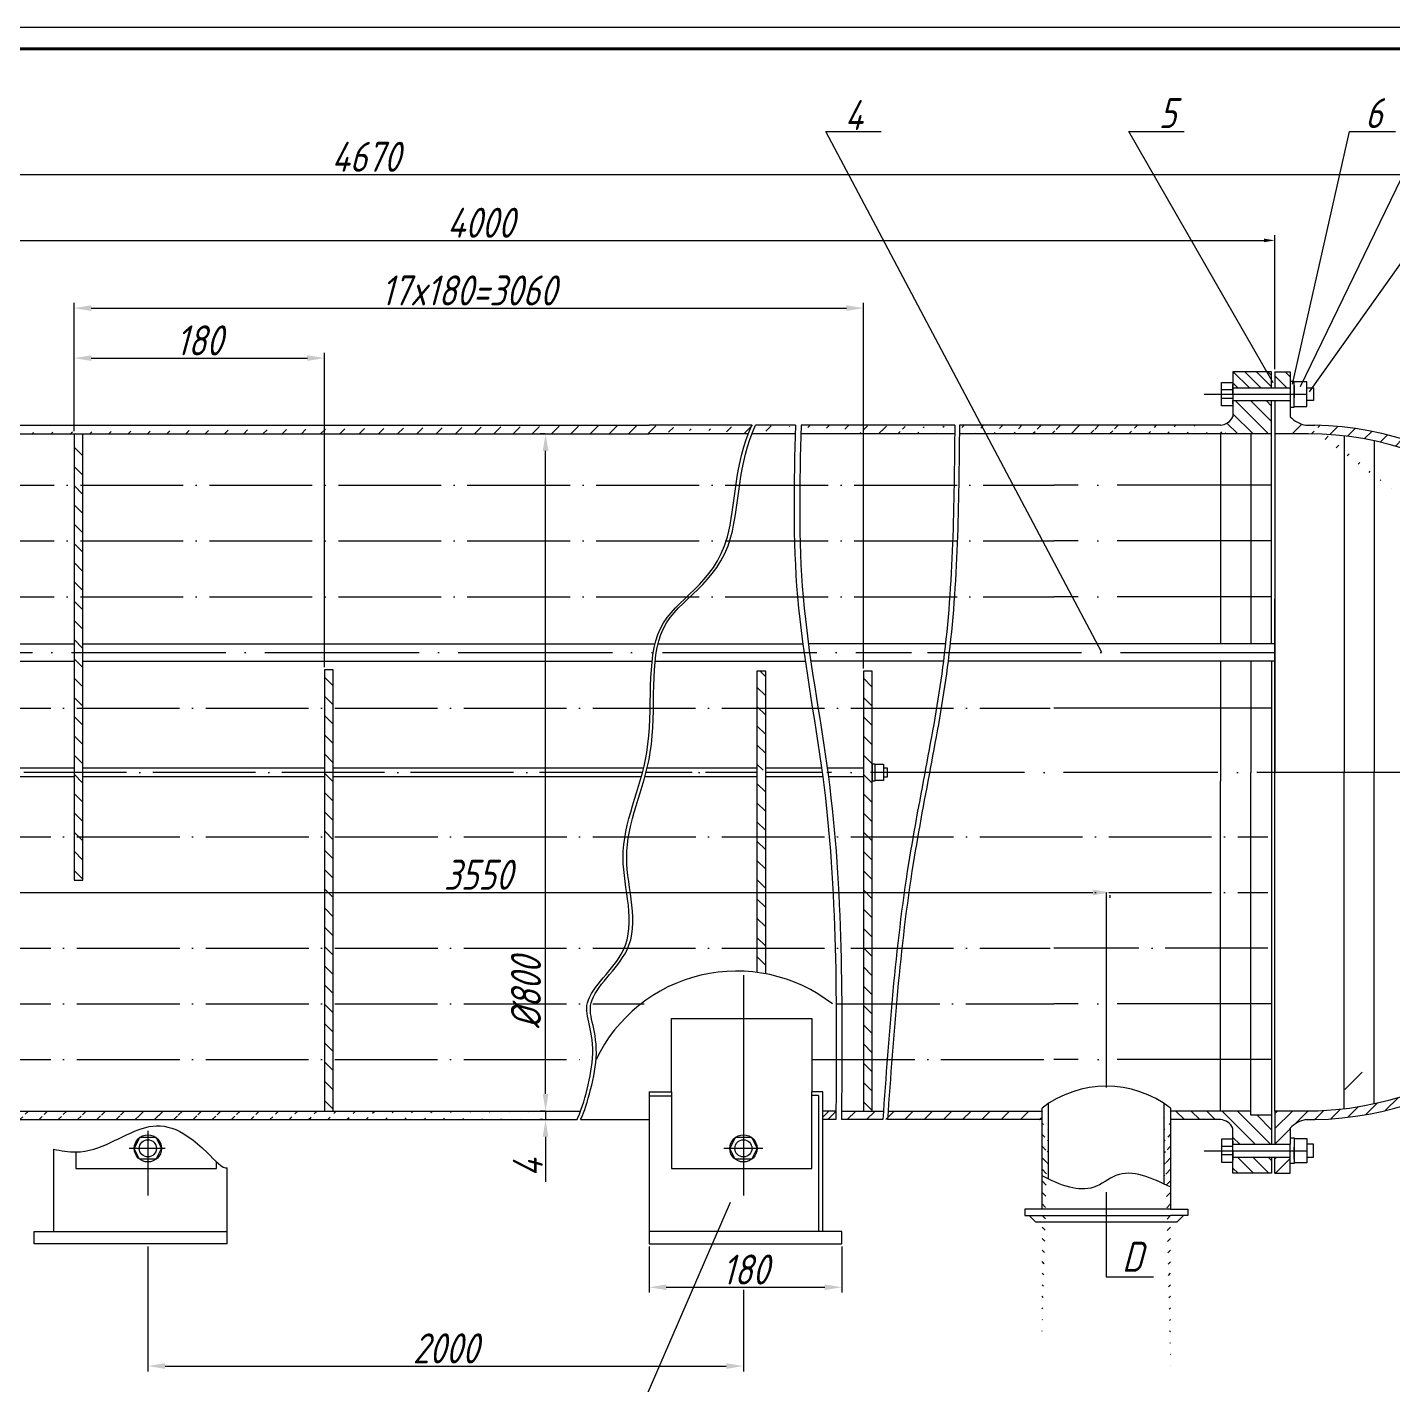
# Model space of a CAD drawing. Header units: millimetres. Extents: x 1266 to 2107, y 172 to 766.
# Drawn here: x 1507.1 to 1825.8, y 449 to 765.7 of the extents above; entities that cross this region are included whole.
import ezdxf

# ---------------------------------------------------------------- set-up
doc = ezdxf.new("R2010")
doc.units = ezdxf.units.MM
doc.linetypes.add('ACAD_ISO04W100', pattern=[30, 24, -3, 0, -3])
doc.styles.get("Standard").update_dxf_attribs({"font": 'isocpeur.ttf', "width": 0.8, "oblique": 15, "height": 7})
doc.dimstyles.new('ISO-25', dxfattribs={"dimtxt": 2.5, "dimasz": 2.5, "dimexe": 1.25, "dimexo": 0.625, "dimtad": 1, "dimtxsty": 'Standard', "dimcen": 2.5, "dimadec": 0, "dimazin": 0, "dimtfac": 1, "dimtmove": 0, "dimatfit": 3, "dimfxl": 0, "dimarcsym": 0})
pattern_1 = [(135, (14.17387170125266, -28.50808650745921), (-2.245064030267288, -2.245064030267288), [])]
pattern_2 = [(45, (14.17387170125266, -28.50808650745921), (-2.245064030267288, 2.245064030267288), [])]
pattern_3 = [(135, (14.17387170125266, 0), (-1.796051224213831, -1.796051224213831), [])]
pattern_4 = [(45, (0, 0), (-1.796051224213831, 1.796051224213831), [])]

# ---------------------------------------------------------------- blocks, each defined once
blk = doc.blocks.new('*D21')
at = {"color": 0, "lineweight": -2}
for p, q in [((1311.478465016504, 616.4201151256675), (1311.478465016504, 732.5728320548174)), ((1315.478465016504, 731.3228320548174), (1910.41331793027, 731.3228320548174)), ((1914.41331793027, 616.4201151256669), (1914.41331793027, 732.5728320548174))]:
    blk.add_line(p, q, dxfattribs=at)
at = {"color": 0}
for points in [[(1315.478465016504, 731.989498721484), (1315.478465016504, 730.6561653881507), (1311.478465016504, 731.3228320548174)], [(1910.41331793027, 731.989498721484), (1910.41331793027, 730.6561653881507), (1914.41331793027, 731.3228320548174)]]:
    blk.add_solid(points, dxfattribs=at)
at = {"layer": 'Defpoints', "color": 0}
for p in [(1914.41331793027, 731.3228320548174), (1311.478465016504, 615.7951151256675), (1914.41331793027, 615.7951151256669)]:
    blk.add_point(p, dxfattribs=at)
at = {"color": 0, "insert": (1586.146747856052, 735.4478320548174), "char_height": 7, "attachment_point": 5}
blk.add_mtext('4670', dxfattribs=at)
blk = doc.blocks.new('*D23')
at = {"color": 0, "lineweight": -2}
for p, q in [((1464.880792811917, 564.4333874003647), (1464.880792811917, 565.0583874003647)), ((1468.880792811917, 563.8083874003647), (1755.769271329338, 563.8083874003647)), ((1759.769271329338, 563.1833874003648), (1759.769271329338, 562.5583874003647))]:
    blk.add_line(p, q, dxfattribs=at)
at = {"color": 0}
for points in [[(1468.880792811917, 564.4750540670314), (1468.880792811917, 563.1417207336981), (1464.880792811917, 563.8083874003647)], [(1755.769271329338, 564.4750540670314), (1755.769271329338, 563.1417207336981), (1759.769271329338, 563.8083874003647)]]:
    blk.add_solid(points, dxfattribs=at)
at = {"layer": 'Defpoints', "color": 0}
for p in [(1464.880792811917, 563.8083874003647), (1759.769271329338, 563.8083874003648), (1759.769271329338, 563.8083874003647)]:
    blk.add_point(p, dxfattribs=at)
at = {"color": 0, "insert": (1612.325032070628, 567.9333874003647), "char_height": 7, "attachment_point": 5}
blk.add_mtext('3550', dxfattribs=at)
blk = doc.blocks.new('*D24')
at = {"color": 0, "lineweight": -2}
for p, q in [((1628.005952076841, 670.808387400366), (1626.833616827992, 670.808387400366)), ((1628.083616827992, 516.8083874003647), (1628.083616827992, 666.808387400366)), ((1628.00595207684, 512.8083874003647), (1626.833616827992, 512.8083874003647))]:
    blk.add_line(p, q, dxfattribs=at)
at = {"color": 0}
for points in [[(1627.416950161325, 666.808387400366), (1628.750283494659, 666.808387400366), (1628.083616827992, 670.808387400366)], [(1627.416950161325, 516.8083874003647), (1628.750283494659, 516.8083874003647), (1628.083616827992, 512.8083874003647)]]:
    blk.add_solid(points, dxfattribs=at)
at = {"layer": 'Defpoints', "color": 0}
for p in [(1628.083616827992, 670.808387400366), (1628.630952076841, 670.808387400366), (1628.63095207684, 512.8083874003647)]:
    blk.add_point(p, dxfattribs=at)
at = {"color": 0, "insert": (1623.505301450869, 540.387767648861), "char_height": 7, "attachment_point": 5, "rotation": 90}
blk.add_mtext('%%c800', dxfattribs=at)
blk = doc.blocks.new('*D25')
at = {"color": 0, "lineweight": -2}
for p, q in [((1628.080397476118, 516.8083874003647), (1628.080397476118, 520.8083874003647)), ((1627.458616827992, 512.8083874003647), (1626.830397476118, 512.8083874003647)), ((1627.45861682799, 510.8078051795669), (1626.830397476117, 510.8078051795669)), ((1628.080397476118, 512.8083874003647), (1628.080397476117, 510.8078051795669)), ((1628.080397476117, 506.8078051795669), (1628.080397476117, 496.3221608325491))]:
    blk.add_line(p, q, dxfattribs=at)
at = {"color": 0}
for points in [[(1627.413730809451, 516.8083874003647), (1628.747064142784, 516.8083874003647), (1628.080397476118, 512.8083874003647)], [(1627.413730809451, 506.8078051795669), (1628.747064142784, 506.8078051795669), (1628.080397476117, 510.8078051795669)]]:
    blk.add_solid(points, dxfattribs=at)
at = {"layer": 'Defpoints', "color": 0}
for p in [(1628.080397476117, 510.8078051795669), (1628.083616827992, 512.8083874003647), (1628.08361682799, 510.8078051795669)]:
    blk.add_point(p, dxfattribs=at)
at = {"color": 0, "insert": (1623.955397476117, 499.5649830060582), "char_height": 7, "attachment_point": 5, "rotation": 90}
blk.add_mtext('4', dxfattribs=at)
blk = doc.blocks.new('*D26')
at = {"color": 0, "lineweight": -2}
for p, q in [((1518.059480388767, 671.4333874003661), (1518.059480388767, 689.7311996993303)), ((1522.059480388767, 688.4811996993303), (1572.503928231568, 688.4811996993303)), ((1576.503928231568, 616.3942343327267), (1576.503928231568, 689.7311996993303))]:
    blk.add_line(p, q, dxfattribs=at)
at = {"color": 0}
for points in [[(1522.059480388767, 689.147866365997), (1522.059480388767, 687.8145330326637), (1518.059480388767, 688.4811996993303)], [(1572.503928231568, 689.147866365997), (1572.503928231568, 687.8145330326637), (1576.503928231568, 688.4811996993303)]]:
    blk.add_solid(points, dxfattribs=at)
at = {"layer": 'Defpoints', "color": 0}
for p in [(1576.503928231568, 688.4811996993303), (1518.059480388767, 670.8083874003661), (1576.503928231568, 615.7692343327267)]:
    blk.add_point(p, dxfattribs=at)
at = {"color": 0, "insert": (1547.281704310168, 692.6061996993303), "char_height": 7, "attachment_point": 5}
blk.add_mtext('180', dxfattribs=at)
blk = doc.blocks.new('*D27')
at = {"color": 0, "lineweight": -2}
for p, q in [((1518.059480388767, 673.4333874003657), (1518.059480388767, 701.3905481477673)), ((1702.273020807348, 616.0952226993995), (1702.273020807348, 701.3905481477673)), ((1522.059480388767, 700.1405481477673), (1698.273020807348, 700.1405481477673))]:
    blk.add_line(p, q, dxfattribs=at)
at = {"color": 0}
for points in [[(1522.059480388767, 700.8072148144339), (1522.059480388767, 699.4738814811006), (1518.059480388767, 700.1405481477673)], [(1698.273020807348, 700.8072148144339), (1698.273020807348, 699.4738814811006), (1702.273020807348, 700.1405481477673)]]:
    blk.add_solid(points, dxfattribs=at)
at = {"layer": 'Defpoints', "color": 0}
for p in [(1702.273020807348, 700.1405481477673), (1518.059480388767, 672.8083874003657), (1702.273020807348, 615.4702226993995)]:
    blk.add_point(p, dxfattribs=at)
at = {"color": 0, "insert": (1610.166250598058, 704.2655481477673), "char_height": 7, "attachment_point": 5}
blk.add_mtext('17x180=3060', dxfattribs=at)
blk = doc.blocks.new('*D28')
at = {"color": 0, "lineweight": -2}
for p, q in [((1535.27894478932, 481.1833874003651), (1535.27894478932, 452.0601744042337)), ((1674.255067686819, 471.0721850102946), (1674.255067686819, 452.0601744042337)), ((1539.27894478932, 453.3101744042337), (1670.255067686819, 453.3101744042337))]:
    blk.add_line(p, q, dxfattribs=at)
at = {"color": 0}
for points in [[(1539.27894478932, 453.9768410709004), (1539.27894478932, 452.6435077375671), (1535.27894478932, 453.3101744042337)], [(1670.255067686819, 453.9768410709004), (1670.255067686819, 452.6435077375671), (1674.255067686819, 453.3101744042337)]]:
    blk.add_solid(points, dxfattribs=at)
at = {"layer": 'Defpoints', "color": 0}
for p in [(1535.27894478932, 481.8083874003651), (1674.255067686819, 471.6971850102946), (1674.255067686819, 453.3101744042337)]:
    blk.add_point(p, dxfattribs=at)
at = {"color": 0, "insert": (1604.767006238069, 457.4351744042337), "char_height": 7, "attachment_point": 5}
blk.add_mtext('2000', dxfattribs=at)
blk = doc.blocks.new('*D29')
at = {"color": 0, "lineweight": -2}
for p, q in [((1652.242795989908, 481.1833874003647), (1652.242795989908, 470.4471850102946)), ((1697.242795989908, 481.1833874003647), (1697.242795989908, 470.4471850102946)), ((1656.242795989908, 471.6971850102946), (1693.242795989908, 471.6971850102946))]:
    blk.add_line(p, q, dxfattribs=at)
at = {"color": 0}
for points in [[(1656.242795989908, 472.3638516769612), (1656.242795989908, 471.0305183436279), (1652.242795989908, 471.6971850102946)], [(1693.242795989908, 472.3638516769612), (1693.242795989908, 471.0305183436279), (1697.242795989908, 471.6971850102946)]]:
    blk.add_solid(points, dxfattribs=at)
at = {"layer": 'Defpoints', "color": 0}
for p in [(1652.242795989908, 481.8083874003647), (1697.242795989908, 481.8083874003647), (1697.242795989908, 471.6971850102946)]:
    blk.add_point(p, dxfattribs=at)
at = {"color": 0, "insert": (1674.742795989908, 475.8221850102946), "char_height": 7, "attachment_point": 5}
blk.add_mtext('180', dxfattribs=at)
blk = doc.blocks.new('*D32')
at = {"color": 0, "lineweight": -2}
for p, q in [((1427.625133960096, 685.9331117158056), (1427.625133960096, 717.1830705915627)), ((1798.266648986678, 685.933111715805), (1798.266648986678, 717.1830705915627)), ((1430.125133960096, 715.9330705915627), (1795.766648986678, 715.9330705915627))]:
    blk.add_line(p, q, dxfattribs=at)
at = {"color": 0}
for points in [[(1430.125133960096, 716.3497372582293), (1430.125133960096, 715.516403924896), (1427.625133960096, 715.9330705915627)], [(1795.766648986678, 716.3497372582293), (1795.766648986678, 715.516403924896), (1798.266648986678, 715.9330705915627)]]:
    blk.add_solid(points, dxfattribs=at)
at = {"layer": 'Defpoints', "color": 0}
for p in [(1798.266648986678, 715.9330705915627), (1427.625133960096, 685.3081117158056), (1798.266648986678, 685.308111715805)]:
    blk.add_point(p, dxfattribs=at)
at = {"color": 0, "insert": (1612.945891473387, 720.0580705915627), "char_height": 7, "attachment_point": 5}
blk.add_mtext('4000', dxfattribs=at)

msp = doc.modelspace()

# ---------------------------------------------------------------- hatches: boundary and pattern name
h = msp.add_hatch()
h.set_pattern_fill('LINE', color=256, scale=0.6, angle=135, style=0)
h.set_pattern_definition([(135, (14.17387170125266, 0), (-1.347038418160373, -1.347038418160373), [])])
h.paths.add_polyline_path([(1788.498451490506, 681.558111715805), (1788.498451490506, 682.308111715805), (1788.498451490506, 685.308111715805), (1797.498451490507, 685.308111715805), (1797.498451490506, 681.558111715805)])
h = msp.add_hatch()
h.set_pattern_fill('LINE', color=256, scale=0.75, angle=135, style=0)
h.set_pattern_definition([(135, (-876.2426862699556, -379.1663234613717), (-1.683798022700466, -1.683798022700466), [])])
h.paths.add_polyline_path([(1798.266648986679, 685.3081117158051), (1798.266648986679, 683.5578360312453), (1798.266648986678, 681.5581117158049), (1800.199387042351, 681.558111715805), (1801.850992266363, 681.5581117158054), (1801.850992266363, 685.3081117158049)])
h = msp.add_hatch()
h.set_pattern_fill('LINE', color=256, scale=0.8, angle=135, style=0)
h.set_pattern_definition(pattern_3)
h.paths.add_polyline_path([(1797.498451490506, 674.2249621721802), (1797.498451490506, 676.5581117158063), (1797.498451490506, 678.5581117158057), (1788.498451490507, 678.558111715805), (1788.498451490507, 674.808111715805, -0.2555660095384006), (1785.552554288138, 672.8083924434973), (1785.552552233029, 670.8083874003659), (1797.497200473221, 670.8083874003659)])
h = msp.add_hatch()
h.set_pattern_fill('LINE', color=256, angle=45, style=0)
h.set_pattern_definition(pattern_2)
edge = h.paths.add_edge_path()
edge.add_line((1479.880792811922, 672.8083874003656), (1652.242795989908, 672.8083874003661))
edge.add_line((1479.880792811922, 670.8083874003661), (1652.242795989908, 670.808387400366))
edge.add_line((1676.240101685793, 672.8082797470452), (1652.242795989908, 672.8083874003661))
edge.add_line((1675.444413196209, 670.808387400366), (1652.242795989908, 670.808387400366))
edge.add_line((1686.335703391222, 670.8083874003661), (1676.284597996171, 670.808387400366))
edge.add_line((1686.384932820554, 672.8083245666832), (1677.079861909573, 672.8082797470452))
edge.add_line((1723.556515277248, 670.8083874003661), (1697.379963545556, 670.808387400366))
edge.add_line((1723.57570819688, 672.8084898817358), (1697.379963545556, 672.8083874003656))
edge.add_line((1797.498451490507, 670.8083874003659), (1724.644400888912, 670.8083874003661))
edge.add_line((1785.552554288137, 672.8083924434973), (1724.663593808543, 672.8084898817358))
h = msp.add_hatch()
h.set_pattern_fill('LINE', color=256, angle=45, style=0)
h.set_pattern_definition([(45, (0, 0), (-2.245064030267288, 2.245064030267288), [])])
edge = h.paths.add_edge_path()
edge.add_arc((1805.842252175692, 595.521704323824), 75.28717295375615, 13.87084144840565, 89.79330927396963)
edge.add_line((1805.523373046445, 672.8083874003654), (1807.613845071709, 672.8083874003653))
edge.add_line((1806.113845071709, 670.8083874003654), (1798.266648986679, 670.8083874003659))
edge.add_arc((1806.601796471491, 679.1607732400985), 6.443275792679563, 222.4957485504229, 260.3649481997292)
edge.add_arc((1805.890185372216, 594.6059199685019), 78.22146070734883, 16.30802829472301, 88.73734881329686)
h = msp.add_hatch()
h.set_pattern_fill('LINE', color=256, angle=135, style=0)
h.set_pattern_definition([(135, (-170.0396687173275, 25.41819576279613), (-2.245064030267288, -2.245064030267288), [])])
h.paths.add_polyline_path([(1520.094238785554, 578.7346696706201), (1518.059480388767, 578.7346696706201), (1518.059480388768, 566.6922731320716), (1520.094238785554, 566.6922731320715)])
h.paths.add_polyline_path([(1520.094238785554, 591.7346696706212), (1518.059480388767, 591.7346696706213), (1518.059480388768, 578.7346696706201), (1520.094238785555, 578.7346696706201)])
h.paths.add_polyline_path([(1520.094238785554, 604.7346696706204), (1518.059480388767, 604.7346696706204), (1518.059480388767, 591.7346696706211), (1520.094238785555, 591.7346696706211)])
h.paths.add_polyline_path([(1520.094238785554, 617.9473799145135), (1518.059480388767, 617.9458064541227), (1518.059480388767, 604.7346696706205), (1520.094238785554, 604.7346696706205)])
h.paths.add_polyline_path([(1520.094238785554, 630.7346696706203), (1518.059480388767, 630.7346696706203), (1518.059480388767, 617.9458064541228), (1520.094238785554, 617.9473799145135)])
h.paths.add_polyline_path([(1520.094238785554, 645.7346696706206), (1518.059480388767, 645.7346696706207), (1518.059480388768, 630.7346696706203), (1520.094238785554, 630.7346696706203)])
h.paths.add_polyline_path([(1520.094238785554, 660.734669670621), (1518.059480388767, 660.7346696706211), (1518.059480388768, 645.7346696706207), (1520.094238785555, 645.7346696706207)])
h.paths.add_polyline_path([(1520.094238785555, 669.396504969655), (1518.059480388767, 669.3965049696548), (1518.059480388767, 660.734669670621), (1520.094238785554, 660.7346696706209)])
h = msp.add_hatch()
h.set_pattern_fill('LINE', color=256, angle=135, style=0)
h.set_pattern_definition([(135, (-111.5952208745271, -28.20907487413206), (-2.245064030267288, -2.245064030267288), [])])
h.paths.add_polyline_path([(1578.538686628355, 525.1073990336919), (1576.503928231568, 525.1073990336919), (1576.503928231568, 513.0650024951434), (1578.538686628355, 513.0650024951433)])
h.paths.add_polyline_path([(1578.538686628355, 538.107399033693), (1576.503928231568, 538.1073990336931), (1576.503928231568, 525.1073990336919), (1578.538686628355, 525.1073990336919)])
h.paths.add_polyline_path([(1578.538686628355, 551.1073990336922), (1576.503928231568, 551.1073990336922), (1576.503928231568, 538.1073990336929), (1578.538686628355, 538.1073990336929)])
h.paths.add_polyline_path([(1578.538686628355, 564.3201092775853), (1576.503928231568, 564.3185358171945), (1576.503928231568, 551.1073990336923), (1578.538686628355, 551.1073990336923)])
h.paths.add_polyline_path([(1578.538686628355, 577.1073990336921), (1576.503928231568, 577.1073990336921), (1576.503928231568, 564.3185358171946), (1578.538686628355, 564.3201092775853)])
h.paths.add_polyline_path([(1578.538686628355, 592.1073990336924), (1576.503928231568, 592.1073990336926), (1576.503928231568, 577.1073990336921), (1578.538686628355, 577.1073990336921)])
h.paths.add_polyline_path([(1578.538686628355, 607.1073990336928), (1576.503928231568, 607.1073990336929), (1576.503928231568, 592.1073990336926), (1578.538686628355, 592.1073990336926)])
h.paths.add_polyline_path([(1578.538686628355, 615.7692343327268), (1576.503928231568, 615.7692343327266), (1576.503928231568, 607.1073990336928), (1578.538686628355, 607.1073990336927)])
h = msp.add_hatch()
h.set_pattern_fill('LINE', color=256, angle=135, style=0)
h.set_pattern_definition(pattern_1)
h.paths.add_polyline_path([(1679.446047837137, 591.3083874003653), (1677.41128944035, 591.3083874003653), (1677.41128944035, 576.8083874003648), (1679.446047837137, 576.808387400365)])
h.paths.add_polyline_path([(1679.446047837137, 606.8083874003656), (1677.41128944035, 606.8083874003657), (1677.41128944035, 592.308387400366), (1679.446047837137, 592.308387400366)])
h.paths.add_polyline_path([(1679.446047837137, 615.4702226993996), (1677.41128944035, 615.4702226993995), (1677.41128944035, 606.8083874003657), (1679.446047837137, 606.8083874003656)])
h = msp.add_hatch()
h.set_pattern_fill('LINE', color=256, angle=135, style=0)
h.set_pattern_definition(pattern_1)
h.paths.add_polyline_path([(1704.307779204134, 524.8083874003647), (1702.273020807347, 524.8083874003647), (1702.273020807348, 512.7659908618161), (1704.307779204135, 512.7659908618162)])
h.paths.add_polyline_path([(1704.307779204134, 537.8083874003659), (1702.273020807348, 537.8083874003659), (1702.273020807348, 524.8083874003647), (1704.307779204135, 524.8083874003647)])
h.paths.add_polyline_path([(1702.273020807347, 537.8083874003657), (1704.307779204134, 537.8083874003657), (1704.307779204134, 550.8083874003652), (1702.273020807348, 550.8083874003653)])
h.paths.add_polyline_path([(1702.273020807347, 550.8083874003652), (1704.307779204134, 550.8083874003652), (1704.307779204134, 563.8083874003647), (1702.273020807348, 563.8083874003647)])
h.paths.add_polyline_path([(1702.273020807348, 563.8083874003648), (1704.307779204134, 563.8083874003647), (1704.307779204134, 576.8083874003648), (1702.273020807347, 576.8083874003647)])
h.paths.add_polyline_path([(1702.273020807347, 576.8083874003648), (1704.307779204135, 576.8083874003648), (1704.307779204134, 591.8080404845771), (1702.273020807347, 591.8081073737515)])
h.paths.add_polyline_path([(1702.273020807347, 591.8081073737517), (1704.307779204135, 591.8080404845772), (1704.307779204134, 606.8083874003657), (1702.273020807347, 606.8083874003656)])
h.paths.add_polyline_path([(1702.273020807348, 606.8083874003656), (1704.307779204135, 606.8083874003655), (1704.307779204134, 615.4702226993995), (1702.273020807348, 615.4702226993995)])
h = msp.add_hatch()
h.set_pattern_fill('LINE', color=256, angle=135, style=0)
h.set_pattern_definition(pattern_1)
h.paths.add_polyline_path([(1677.41128944035, 550.8083874003652), (1679.446047837137, 550.8083874003653), (1679.446047837137, 563.8083874003648), (1677.41128944035, 563.8083874003648)])
h.paths.add_polyline_path([(1679.446047837137, 550.8083874003651), (1677.41128944035, 550.808387400365), (1677.41128944035, 545.1610231629709, -0.01415273915129752), (1679.446047837137, 544.8353790553772)])
h.paths.add_polyline_path([(1677.41128944035, 563.8083874003647), (1679.446047837137, 563.8083874003646), (1679.446047837137, 576.8083874003651), (1677.41128944035, 576.808387400365)])
h = msp.add_hatch()
h.set_pattern_fill('LINE', color=256, scale=0.8, angle=45, style=0)
h.set_pattern_definition(pattern_4)
edge = h.paths.add_edge_path()
edge.add_arc((1805.899221953563, 588.9895436781616), 78.19995607013138, 271.2563759161904, 343.7222739013379)
edge.add_line((1805.523373046449, 510.808387400366), (1807.613845071709, 510.8083874003654))
edge.add_arc((1805.274652577641, 588.8403436554515), 76.03658735120571, 270.632368784227, 345.6349952677137)
edge.add_line((1880.964480347386, 567.0705995512421), (1878.128210196022, 567.0705995512421))
h = msp.add_hatch()
h.set_pattern_fill('LINE', color=256, scale=0.6000000000000001, angle=45, style=0)
h.set_pattern_definition([(315, (-2593.182453850798, 2605.639777325137), (-1.347038418160373, -1.347038418160373), [])])
edge = h.paths.add_edge_path()
edge.add_line((1745.438309481179, 496.9907667717022), (1745.438309481179, 514.5751456992144))
edge.add_line((1743.938309481181, 459.4041975011663), (1743.938309481179, 513.5146429850423))
h = msp.add_hatch()
h.set_pattern_fill('LINE', color=256, scale=0.6000000000000001, angle=45, style=0)
h.set_pattern_definition([(225, (6111.05907281315, 2605.639777325137), (1.347038418160373, -1.347038418160373), [])])
edge = h.paths.add_edge_path()
edge.add_line((1772.438309481175, 495.7762211566338), (1772.438309481177, 514.4537369918411))
edge.add_line((1773.938309481177, 453.4041975011663), (1773.938309481177, 513.5146429850423))
h = msp.add_hatch()
h.set_pattern_fill('LINE', color=256, angle=45, style=0)
h.set_pattern_definition(pattern_2)
edge = h.paths.add_edge_path()
edge.add_line((1428.393331456267, 512.8083874003646), (1636.253268058029, 512.8083874003647))
edge.add_line((1440.339281063779, 510.8083874003647), (1635.417297912407, 510.8083874003651))
h = msp.add_hatch()
h.set_pattern_fill('LINE', color=256, scale=0.4, angle=45, style=0)
h.set_pattern_definition([(45, (14.17387170125266, -28.50808650745921), (-0.8980256121069153, 0.8980256121069154), [])])
edge = h.paths.add_edge_path()
edge.add_spline(control_points=[(1695.822557272997, 510.8083874003664), (1695.80346832504, 511.4750542993388), (1695.784379377083, 512.1417211983112), (1695.765278461626, 512.8083874003647)], knot_values=[0, 0, 0, 0, 2.000335699508586, 2.000335699508586, 2.000335699508586, 2.000335699508586], degree=3, periodic=0)
edge.add_line((1695.765278461626, 512.8083874003647), (1692.749506784567, 512.8083874003647))
edge.add_line((1692.749506784567, 512.8083874003647), (1692.749506784567, 510.8083874003665))
edge.add_line((1692.749506784567, 510.8083874003665), (1695.822557272997, 510.8083874003664))
h = msp.add_hatch()
h.set_pattern_fill('LINE', color=256, angle=45, style=0)
h.set_pattern_definition(pattern_2)
edge = h.paths.add_edge_path()
edge.add_line((1708.005330707366, 512.7633927765892), (1743.938309481179, 512.7633927765892))
edge.add_line((1743.938309481179, 510.8083874003671), (1707.866045231893, 510.8083874003663))
edge.add_line((1706.77815962023, 510.8083874003664), (1697.133873625864, 510.8083874003664))
edge.add_line((1697.148763737061, 512.8083874003647), (1706.92065364059, 512.8083874003645))
h = msp.add_hatch()
h.set_pattern_fill('LINE', color=256, scale=0.8, angle=135, style=0)
h.set_pattern_definition(pattern_3)
h.paths.add_polyline_path([(1788.498451490507, 508.8086630849257), (1788.498451490507, 505.0586630849257), (1797.498451490506, 505.0586630849248), (1797.498451490506, 508.3918126285523), (1797.49785218422, 511.8083874003647), (1792.667963541561, 511.8083874003647), (1792.667963541561, 512.808387400365), (1788.703997136553, 512.8083874003642), (1773.938309481184, 512.8083874003648), (1773.938309481184, 510.8083874003651), (1785.552501882998, 510.8083874003651, -0.2555697884578727)])
h = msp.add_hatch()
h.set_pattern_fill('LINE', color=256, scale=0.8, angle=45, style=0)
h.set_pattern_definition(pattern_4)
h.paths.add_polyline_path([(1808.367911245522, 512.8008845283026), (1798.266648986679, 512.8076587260659), (1798.266648986679, 505.0586630849248), (1801.850992266363, 505.0586630849243), (1801.850992266363, 508.6941108324048), (1801.850992266363, 508.8086630849261, -0.1667559585481727), (1805.523373046448, 510.8083874003659)])
h = msp.add_hatch()
h.set_pattern_fill('LINE', color=256, scale=0.8, angle=135, style=0)
h.set_pattern_definition(pattern_3)
h.paths.add_polyline_path([(1788.498451490507, 502.0586630849257), (1788.498451490507, 501.3086630849257), (1788.498451490507, 498.3086630849257), (1797.498451490506, 498.3086630849257), (1797.498451490505, 502.0586630849257)])
h = msp.add_hatch()
h.set_pattern_fill('LINE', color=256, scale=0.8, angle=45, style=0)
h.set_pattern_definition([(45, (14.17387170125266, 0), (-1.796051224213831, 1.796051224213831), [])])
h.paths.add_polyline_path([(1798.266648986679, 498.3086630849258), (1801.850992266363, 498.3086630849257), (1801.850992266364, 502.0586630849256), (1798.266648986678, 502.0586630849257)])

# ---------------------------------------------------------------- linework, layer by layer
for p, q in [((1265.513722129845, 765.6577549633269), (2106.513722129845, 765.6577549633269)), ((1757.909156790299, 619.7916961756275), (1693.480658023108, 741.3614909304765)), ((1693.480658023108, 741.3614909304765), (1706.367142859255, 741.3614909304765)), ((1797.868399240036, 682.7013632038095), (1764.218050627513, 741.3614909304765)), ((1764.218050627513, 741.3614909304765), (1777.10453546366, 741.3614909304765)), ((1802.406527468699, 682.3824179555531), (1815.674539016453, 741.3614909304765)), ((1804.214686557196, 681.8154056300598), (1833.080660741688, 741.3614909304765)), ((1806.341932281067, 680.6459440673402), (1849.48711124027, 741.3614909304765)), ((1815.674539016453, 741.3614909304765), (1826.38034677355, 741.3614909304765)), ((1788.498451490507, 680.058111715805), (1788.498451490507, 682.308111715805)), ((1801.850992266364, 682.0578360312455), (1801.850992266364, 679.2078360312455)), ((1788.498451490507, 680.058111715805), (1788.498451490507, 677.808111715805)), ((1788.498451490507, 680.058111715805), (1788.498451490507, 678.558111715805)), ((1788.498451490507, 677.808111715805), (1788.498451490507, 678.558111715805)), ((1798.266648986679, 591.8042535028959), (1798.266648986679, 632.3083874003657)), ((1797.481188097815, 606.8083874003661), (1746.667963541561, 606.8083874003656)), ((1704.307779204134, 593.8083874003653), (1704.307779204134, 589.8083874003653)), ((1704.307779204134, 590.0583874003654), (1704.307779204134, 593.5583874003653)), ((1704.307779204134, 592.8083874003653), (1704.307779204134, 590.8083874003653)), ((1792.667963541561, 565.8083874003645), (1792.667963541561, 591.8083874003654)), ((1758.938309481166, 563.8083874003648), (1758.938309481166, 518.3222624441028)), ((1674.255067686819, 544.52792016476), (1674.255067686819, 493.0755029972856)), ((1796.667963541561, 511.8083874003647), (1792.667963541561, 511.8083874003647)), ((1535.27894478932, 508.1755455064758), (1535.27894478932, 493.0755029972856)), ((1788.498451490507, 498.3086630849257), (1788.498451490507, 508.8086630849257)), ((1513.266673092409, 503.9100873760726), (1513.266673092409, 503.9100873760726)), ((1539.303397117021, 504.09717845391), (1530.930161199482, 504.09717845391)), ((1533.333955713861, 506.6087091282512), (1532.102347737157, 504.09717845391)), ((1533.333955713861, 501.5856477795688), (1532.102347737157, 504.09717845391)), ((1537.223933864779, 506.6087091282506), (1533.333955713861, 506.608709128251)), ((1537.223933864778, 506.6087091282512), (1538.455541841483, 504.09717845391)), ((1537.223933864778, 501.5856477795688), (1538.455541841483, 504.09717845391)), ((1678.775542627058, 504.09717845391), (1669.654744689712, 504.09717845391)), ((1672.31007861136, 506.6087091282512), (1671.078470634656, 504.09717845391)), ((1672.31007861136, 501.5856477795688), (1671.078470634656, 504.09717845391)), ((1676.200056762278, 506.6087091282506), (1672.31007861136, 506.608709128251)), ((1676.200056762277, 506.6087091282512), (1677.431664738982, 504.09717845391)), ((1676.200056762277, 501.5856477795688), (1677.431664738982, 504.09717845391)), ((1788.498451490507, 503.5586630849257), (1788.498451490507, 505.8086630849257)), ((1788.498451490507, 505.8086630849257), (1788.498451490507, 505.0586630849257)), ((1788.498451490507, 503.5586630849257), (1788.498451490507, 505.8086630849257)), ((1788.498451490507, 505.8086630849257), (1788.498451490507, 505.0586630849257)), ((1788.498451490507, 503.5586630849257), (1788.498451490507, 505.0586630849257)), ((1788.498451490507, 505.0586630849257), (1801.850992266363, 505.0586630849244)), ((1788.498451490507, 503.5586630849257), (1788.498451490507, 505.0586630849257)), ((1788.498451490507, 503.5586630849257), (1788.498451490507, 501.3086630849257)), ((1788.498451490507, 503.5586630849257), (1788.498451490507, 501.3086630849257)), ((1537.223933864779, 501.5856477795695), (1533.333955713861, 501.5856477795691)), ((1676.200056762278, 501.5856477795695), (1672.31007861136, 501.5856477795691)), ((1788.498451490507, 502.0586630849257), (1796.66796354156, 502.0586630849257)), ((1798.266648986678, 498.3086630849257), (1798.266648986678, 502.0586630849257)), ((1798.266648986678, 502.0586630849257), (1801.850992266364, 502.0586630849256)), ((1796.66796354156, 498.3086630849257), (1788.498451490507, 498.3086630849257)), ((1798.266648986679, 498.3086630849257), (1798.266648986679, 500.0589387694855)), ((1798.266648986679, 498.3086630849257), (1798.266648986679, 500.0589387694855)), ((1798.266648986678, 498.3086630849257), (1801.850992266363, 498.3086630849257)), ((1758.938309481177, 493.8893589395717), (1758.938309481177, 474.1236787566897)), ((1671.141539504005, 491.4379781587033), (1644.61031040526, 430.264485606963))]:
    msp.add_line(p, q)
at = {"lineweight": 100}
msp.add_line((1285.513722129845, 760.6577549633269), (2101.513722129845, 760.6577549633269), dxfattribs=at)
at = {"lineweight": 30}
for p, q in [((1788.498451490506, 685.308111715805), (1788.498451490507, 674.808111715805)), ((1797.498451490506, 685.308111715805), (1788.498451490506, 685.308111715805)), ((1797.498451490506, 681.558111715805), (1797.498451490506, 685.308111715805)), ((1798.266648986678, 685.308111715805), (1798.266648986678, 681.558111715805)), ((1798.266648986678, 685.308111715805), (1801.850992266363, 685.308111715805)), ((1798.266648986679, 685.308111715805), (1798.266648986679, 683.5578360312453)), ((1801.850992266363, 685.308111715805), (1801.850992266363, 674.8081117158052)), ((1785.798451490507, 682.758111715805), (1788.498451490507, 682.758111715805)), ((1785.798451490507, 677.3581117158051), (1785.798451490507, 682.758111715805)), ((1802.750992266363, 683.0581117158052), (1801.850992266363, 683.0581117158052)), ((1802.750992266363, 677.0581117158052), (1802.750992266363, 683.0581117158052)), ((1805.750992266363, 682.9081117158051), (1802.750992266363, 682.9081117158049)), ((1802.750992266364, 682.0578360312455), (1802.750992266364, 679.2078360312455)), ((1805.750992266363, 677.2081117158052), (1805.750992266363, 682.9081117158051)), ((1788.498451490507, 681.0436938629239), (1785.798451490507, 681.0436938629239)), ((1788.498451490507, 679.0725295686862), (1785.798451490507, 679.0725295686862)), ((1788.498451490506, 681.558111715805), (1800.199387042351, 681.558111715805)), ((1798.266648986678, 681.558111715805), (1801.850992266364, 681.5581117158052)), ((1805.750992266363, 681.558111715805), (1807.250992266363, 681.558111715805)), ((1807.250992266363, 681.558111715805), (1807.250992266363, 678.558111715805)), ((1788.498451490507, 677.3581117158051), (1785.798451490507, 677.3581117158051)), ((1788.498451490507, 678.558111715805), (1801.850992266363, 678.5581117158064)), ((1797.498451490506, 674.808111715805), (1797.498451490506, 678.558111715805)), ((1797.498451490506, 674.2249621721802), (1797.498451490506, 676.5581117158063)), ((1798.266648986678, 678.5581117158052), (1798.266648986679, 591.8042535028959)), ((1801.850992266363, 677.0581117158052), (1802.750992266363, 677.0581117158052)), ((1802.750992266363, 677.2081117158052), (1805.750992266363, 677.2081117158052)), ((1807.250992266363, 678.558111715805), (1805.750992266363, 678.5581117158052)), ((1479.880792811922, 672.8083874003656), (1652.242795989908, 672.8083874003661)), ((1676.240101685793, 672.8082797470452), (1652.242795989908, 672.8083874003661)), ((1686.384932820554, 672.8083245666832), (1677.079861909573, 672.8082797470452)), ((1697.379963545556, 672.8083874003656), (1687.69624917342, 672.8084898817357)), ((1723.57570819688, 672.8084898817358), (1697.379963545556, 672.8083874003656)), ((1785.552554288137, 672.8083924434973), (1724.663593808543, 672.8084898817358)), ((1797.479258572021, 621.8083874003659), (1797.498451490506, 674.2249621721802)), ((1805.523373046445, 672.8083874003654), (1807.613845071709, 672.8083874003653)), ((1479.880792811922, 670.8083874003661), (1652.242795989908, 670.808387400366)), ((1518.059480388767, 670.8083874003661), (1518.059480388767, 566.6922731320715)), ((1520.094238785554, 566.6922731320715), (1520.094238785554, 670.8083874003661)), ((1675.444413196209, 670.808387400366), (1652.242795989908, 670.808387400366)), ((1686.335703391222, 670.8083874003661), (1676.284597996171, 670.808387400366)), ((1697.379963545556, 670.808387400366), (1687.647019744089, 670.8083874003661)), ((1723.556515277248, 670.8083874003661), (1697.379963545556, 670.808387400366)), ((1797.498451490507, 670.8083874003659), (1724.644400888912, 670.8083874003661)), ((1785.552552233029, 670.8083874003659), (1785.552501882998, 621.8083874003663)), ((1792.667963541561, 670.808387400366), (1792.667963541561, 621.8083874003663)), ((1806.113845071709, 670.8083874003654), (1798.266648986679, 670.8083874003659)), ((1814.447911245521, 670.3154276122301), (1814.447911245521, 591.8083874003653)), ((1821.456182551629, 669.1719832749873), (1821.456182551629, 591.8083874003653)), ((1798.266648986679, 591.8042535028959), (1798.266648986679, 632.3083874003657)), ((1428.393331456267, 621.808387400366), (1518.059480388767, 621.8083874003661)), ((1520.094238785554, 621.8083874003662), (1653.618196888166, 621.8083874003664)), ((1654.324903740266, 621.8083874003664), (1688.101231959076, 621.8083874003663)), ((1721.393132838588, 621.8083874003662), (1689.412548311943, 621.8083874003663)), ((1798.266648986679, 621.8083874003659), (1722.481018450251, 621.8083874003662)), ((1428.41205047553, 617.808387400366), (1518.059480388767, 617.8083874003661)), ((1520.094238785554, 617.8083874003661), (1652.947805019691, 617.8083874003664)), ((1576.503928231568, 615.7692343327267), (1576.503928231568, 512.8083874003647)), ((1578.538686628355, 615.7692343327267), (1576.503928231568, 615.7692343327267)), ((1578.538686628355, 512.8083874003647), (1578.538686628355, 615.7692343327267)), ((1653.666141544942, 617.8083874003664), (1688.66442680215, 617.8083874003662)), ((1677.41128944035, 615.4702226993995), (1677.41128944035, 545.1610231629708)), ((1679.446047837137, 615.4702226993995), (1677.41128944035, 615.4702226993995)), ((1679.446047837137, 544.8353790553771), (1679.446047837137, 615.4702226993995)), ((1720.919898882622, 617.8083874003661), (1689.975743155017, 617.8083874003662)), ((1704.307779204134, 615.4702226993995), (1702.273020807348, 615.4702226993995)), ((1702.273020807348, 615.4702226993995), (1702.273020807348, 512.8083874003646)), ((1704.307779204134, 512.8083874003646), (1704.307779204134, 615.4702226993995)), ((1798.266648986679, 617.8083874003657), (1722.007784494285, 617.8083874003661)), ((1785.552501882998, 617.8083874003662), (1785.552501882998, 589.8083874003655)), ((1792.667963541561, 617.8083874003662), (1792.667963541561, 591.8083874003653)), ((1797.479258572021, 617.8083874003657), (1797.498451490506, 511.8083874003647)), ((1518.059480388767, 592.8083874003652), (1433.223819405213, 592.808387400365)), ((1576.503928231568, 592.8083874003655), (1520.094238785554, 592.8083874003653)), ((1650.953574509938, 592.8083874003659), (1578.538686628355, 592.8083874003655)), ((1677.41128944035, 592.808387400366), (1651.774344534027, 592.8083874003659)), ((1692.49513860165, 592.808387400366), (1679.446047837137, 592.808387400366)), ((1702.273020807348, 592.8083874003659), (1693.806454954517, 592.808387400366)), ((1704.307779204134, 593.8083874003653), (1704.907779204134, 593.8083874003653)), ((1704.907779204134, 593.8083874003653), (1704.907779204134, 589.8083874003653)), ((1704.907779204134, 593.7083874003654), (1706.907779204134, 593.7083874003654)), ((1706.907779204134, 593.7083874003654), (1706.907779204134, 589.9083874003654)), ((1707.907779204134, 592.8083874003655), (1706.907779204134, 592.8083874003653)), ((1707.907779204134, 590.8083874003655), (1707.907779204134, 592.8083874003655)), ((1518.114426033461, 590.8083874003654), (1433.223819405213, 590.7990664213462)), ((1576.503928231568, 590.8083874003653), (1520.094238785554, 590.8083874003653)), ((1650.429634406944, 590.8083874003652), (1578.538686628355, 590.8083874003653)), ((1677.41128944035, 590.8083874003653), (1651.255227115919, 590.8083874003652)), ((1692.763401849108, 590.8083874003653), (1679.446047837137, 590.8083874003653)), ((1702.273020807347, 590.808387400365), (1694.074718202052, 590.8083874003653)), ((1704.907779204134, 589.8083874003653), (1704.307779204134, 589.8083874003653)), ((1706.907779204134, 589.9083874003654), (1704.907779204134, 589.9083874003657)), ((1706.907779204134, 590.8083874003655), (1707.907779204134, 590.8083874003655)), ((1785.552501882998, 563.8083874003648), (1785.552501882998, 589.8083874003655)), ((1792.667963541561, 561.8083874003644), (1792.667963541561, 591.8083874003654)), ((1798.266648986679, 512.8076587260659), (1798.266648986679, 591.8042535028959)), ((1814.447911245522, 513.3580668568269), (1814.447911245521, 591.8083874003654)), ((1821.456182551629, 514.5438775830661), (1821.456182551629, 591.8083874003654)), ((1821.456182551629, 514.5438775830661), (1821.456182551629, 591.8083874003654)), ((1518.059480388767, 566.6922731320715), (1520.094238785554, 566.6922731320715)), ((1785.552501882998, 512.808387400364), (1785.552501882998, 565.8083874003646)), ((1792.667963541561, 511.8083874003647), (1792.667963541561, 561.8083874003644)), ((1657.455067686819, 517.3010027755508), (1657.455067686819, 534.4264860975804)), ((1657.455067686819, 534.4264860975804), (1690.249506784566, 534.4264860975799)), ((1690.249506784566, 534.4264860975799), (1690.249506784567, 517.3010027755507)), ((1652.242795989908, 517.3010027755508), (1652.242795989908, 496.8083874003647)), ((1652.242795989908, 517.3010027755508), (1657.455067686819, 517.3010027755508)), ((1657.455067686819, 516.3010027755508), (1652.242795989908, 516.3010027755507)), ((1657.455067686819, 517.3010027755508), (1657.455067686819, 516.3010027755508)), ((1657.455067686819, 517.3010027755508), (1657.455067686819, 499.4008422469419)), ((1692.749506784567, 517.3010027755508), (1690.249506784567, 517.3010027755507)), ((1690.249506784567, 499.4008422469421), (1690.249506784567, 517.3010027755507)), ((1691.749506784567, 516.4049862112788), (1690.249506784567, 516.4049862112788)), ((1691.749506784567, 516.4049862112788), (1691.749506784568, 484.7086608573665)), ((1692.749506784567, 484.7086608573665), (1692.749506784567, 517.3010027755508)), ((1743.938309481181, 489.9332252631885), (1743.938309481179, 513.5146429850423)), ((1745.438309481179, 496.9907667717022), (1745.438309481179, 514.5751456992144)), ((1772.438309481175, 495.7762211566338), (1772.438309481177, 514.5731352958843)), ((1773.938309481184, 513.5146429850423), (1773.938309481179, 490.0188171472903)), ((1428.393331456267, 512.8083874003646), (1636.253268058029, 512.8083874003647)), ((1440.339281063779, 510.8083874003647), (1635.417297912407, 510.8083874003651)), ((1636.207583552707, 510.8076734705319), (1652.242795989908, 510.8083874003651)), ((1695.765278461626, 512.8083874003647), (1692.749506784567, 512.8083874003647)), ((1695.822557272997, 510.8083874003664), (1692.749506784567, 510.8083874003664)), ((1706.77815962023, 510.8083874003664), (1697.133873625864, 510.8083874003664)), ((1697.148763737061, 512.8083874003647), (1706.92065364059, 512.8083874003645)), ((1743.938309481179, 510.8083874003671), (1707.866045231893, 510.8083874003663)), ((1708.005330707366, 512.7633927765892), (1743.938309481179, 512.7633927765892)), ((1788.703997136553, 512.8083874003647), (1773.938309481184, 512.8083874003647)), ((1785.552501882998, 510.8083874003651), (1773.938309481184, 510.8083874003651)), ((1792.693940581026, 512.8083874003648), (1788.703997136553, 512.8083874003642)), ((1797.498451490506, 511.8083874003647), (1792.667963541561, 511.8083874003647)), ((1797.498451490506, 511.8083874003647), (1797.498451490506, 505.0586630849248)), ((1808.367911245522, 512.8008845283026), (1798.266648986679, 512.8076587260659)), ((1798.266648986679, 512.8076587260659), (1798.266648986679, 505.0586630849243)), ((1805.523373046449, 510.808387400366), (1807.613845071709, 510.8083874003654)), ((1788.498451490507, 498.3086630849257), (1788.498451490507, 508.8086630849257)), ((1801.850992266363, 508.694110832405), (1801.850992266363, 508.8086630849256)), ((1801.850992266363, 508.8086630849256), (1801.850992266363, 508.8086630849256)), ((1801.850992266363, 508.8086630849261), (1801.850992266363, 508.6941108324048)), ((1801.850992266363, 508.6941108324048), (1801.850992266363, 505.0586630849244)), ((1513.266673092409, 503.9100873760726), (1513.266673092409, 484.7086608573668)), ((1788.498451490507, 506.2586630849257), (1785.798451490507, 506.2586630849257)), ((1785.798451490507, 506.2586630849257), (1785.798451490507, 500.8586630849258)), ((1788.498451490507, 506.2586630849257), (1785.798451490507, 506.2586630849257)), ((1785.798451490507, 506.2586630849257), (1785.798451490507, 500.8586630849258)), ((1788.498451490507, 504.5442452320446), (1785.798451490507, 504.5442452320446)), ((1788.498451490507, 504.5442452320446), (1785.798451490507, 504.5442452320446)), ((1788.498451490507, 505.0586630849257), (1801.850992266363, 505.0586630849244)), ((1801.850992266363, 506.5586630849256), (1802.750992266363, 506.5586630849256)), ((1801.850992266363, 506.5586630849256), (1802.750992266363, 506.5586630849256)), ((1801.850992266363, 498.3086630849257), (1801.850992266363, 505.0586630849244)), ((1801.850992266364, 501.5589387694853), (1801.850992266364, 504.4089387694852)), ((1802.750992266363, 506.5586630849256), (1802.750992266363, 500.5586630849256)), ((1802.750992266363, 506.5586630849256), (1802.750992266363, 500.5586630849256)), ((1802.750992266363, 506.4086630849255), (1805.750992266363, 506.4086630849255)), ((1802.750992266363, 506.4086630849255), (1805.750992266363, 506.4086630849255)), ((1802.750992266364, 501.5589387694853), (1802.750992266364, 504.4089387694852)), ((1802.750992266364, 501.5589387694853), (1802.750992266364, 504.4089387694852)), ((1805.750992266363, 506.4086630849255), (1805.750992266363, 500.7086630849256)), ((1805.750992266363, 506.4086630849255), (1805.750992266363, 500.7086630849256)), ((1807.250992266363, 505.0586630849257), (1805.750992266363, 505.0586630849256)), ((1807.250992266363, 505.0586630849257), (1805.750992266363, 505.0586630849256)), ((1807.250992266363, 502.0586630849257), (1807.250992266363, 505.0586630849257)), ((1807.250992266363, 502.0586630849257), (1807.250992266363, 505.0586630849257)), ((1518.47894478932, 503.2624065908545), (1518.47894478932, 499.4008422469419)), ((1551.273383887068, 499.4008422469421), (1551.273383887068, 500.9648181042342)), ((1788.498451490507, 502.5730809378069), (1785.798451490507, 502.5730809378069)), ((1788.498451490507, 502.5730809378069), (1785.798451490507, 502.5730809378069)), ((1785.798451490507, 500.8586630849258), (1788.498451490507, 500.8586630849258)), ((1785.798451490507, 500.8586630849258), (1788.498451490507, 500.8586630849258)), ((1788.498451490507, 502.0586630849257), (1798.266648986678, 502.0586630849257)), ((1797.498451490506, 502.0586630849257), (1797.498451490506, 498.3086630849257)), ((1798.266648986678, 498.3086630849257), (1798.266648986678, 502.0586630849257)), ((1798.266648986678, 502.0586630849257), (1801.850992266364, 502.0586630849256)), ((1802.750992266363, 500.5586630849256), (1801.850992266363, 500.5586630849256)), ((1802.750992266363, 500.5586630849256), (1801.850992266363, 500.5586630849256)), ((1805.750992266363, 500.7086630849256), (1802.750992266363, 500.7086630849258)), ((1805.750992266363, 500.7086630849256), (1802.750992266363, 500.7086630849258)), ((1805.750992266363, 502.0586630849257), (1807.250992266363, 502.0586630849257)), ((1805.750992266363, 502.0586630849257), (1807.250992266363, 502.0586630849257)), ((1518.47894478932, 499.4008422469419), (1551.273383887068, 499.4008422469421)), ((1553.773383887067, 481.8083874003651), (1553.773383887068, 499.5747316057523)), ((1657.455067686819, 499.4008422469419), (1690.249506784567, 499.4008422469421)), ((1797.498451490506, 498.3086630849257), (1788.498451490507, 498.3086630849257)), ((1798.266648986678, 498.3086630849257), (1801.850992266363, 498.3086630849257)), ((1652.242795989908, 496.8083874003647), (1652.242795989908, 481.8083874003647)), ((1773.938309481177, 489.9332252631885), (1739.938309481178, 489.9332252631885)), ((1739.938309481178, 489.9332252631885), (1739.938309481178, 488.4332252631885)), ((1739.938309481178, 488.4332252631885), (1743.93830948118, 488.4332252631889)), ((1740.938309481178, 488.4332252631884), (1742.438309481178, 486.9572272091278)), ((1743.93830948118, 488.4332252631889), (1773.938309481177, 488.4332252631885)), ((1773.938309481177, 489.9332252631885), (1777.938309481177, 489.9332252631885)), ((1777.938309481177, 488.4332252631885), (1773.938309481177, 488.4332252631885)), ((1776.938309481178, 488.4332252631885), (1775.438309481177, 486.9572272091278)), ((1777.938309481177, 489.9332252631885), (1777.938309481177, 488.4332252631885)), ((1508.773383887067, 484.7086608573668), (1553.773383887068, 484.7086608573665)), ((1508.773383887067, 481.8083874003651), (1508.773383887067, 484.7086608573668)), ((1697.242795989908, 484.7086608573665), (1652.242795989908, 484.7086608573661)), ((1697.242795989908, 481.8083874003647), (1697.242795989908, 484.7086608573665)), ((1742.438309481178, 486.9572272091278), (1775.438309481177, 486.9572272091278)), ((1553.773383887067, 481.8083874003651), (1508.773383887067, 481.8083874003651)), ((1652.242795989908, 481.8083874003647), (1697.242795989908, 481.8083874003647)), ((1758.938309481177, 474.1236787566897), (1769.941141399797, 474.1236787566897))]:
    msp.add_line(p, q, dxfattribs=at)
at = {"linetype": 'ACAD_ISO04W100'}
for p, q in [((1781.777719681406, 680.058111715805), (1808.23625560593, 680.0581117158052)), ((1429.223819405213, 658.808387400366), (1746.667963541561, 658.808387400366)), ((1429.223819405213, 645.808387400366), (1746.667963541561, 645.8083874003648)), ((1429.223819405213, 632.808387400366), (1746.667963541561, 632.8083874003655)), ((1428.392857557046, 606.808387400366), (1745.837001693394, 606.8083874003656)), ((1650.699598864397, 591.8083874003653), (1350.723819405212, 591.8083874003653)), ((1692.705554958995, 591.8083874003653), (1679.446047837137, 591.8083874003653)), ((1428.408496231366, 576.8083874003647), (1796.655488592723, 576.808387400365)), ((1428.405415886424, 563.8083874003647), (1796.657768941389, 563.8083874003648)), ((1428.402335541482, 550.8083874003647), (1745.837001693394, 550.8083874003652)), ((1796.658485557125, 550.8083874003647), (1746.667963541561, 550.8083874003652)), ((1428.39925519654, 537.8083874003648), (1651.05968498313, 537.8083874003656)), ((1696.072794760132, 537.8083874003657), (1746.667963541561, 537.8083874003659)), ((1428.396174851598, 524.8083874003647), (1639.011283673139, 524.8083874003647)), ((1690.249506784567, 524.8083874003647), (1746.667963541561, 524.8083874003647)), ((1781.777719681406, 503.5586630849257), (1808.23625560593, 503.5586630849256)), ((1781.777719681406, 503.5586630849257), (1808.23625560593, 503.5586630849256))]:
    msp.add_line(p, q, dxfattribs=at)
at = {"linetype": 'ACAD_ISO04W100', "ltscale": 1.5}
for p, q in [((1797.492806538233, 658.808387400366), (1746.667963541561, 658.808387400366)), ((1797.488046441996, 645.8083874003659), (1746.667963541561, 645.8083874003648)), ((1797.48328634576, 632.808387400366), (1746.667963541561, 632.8083874003655)), ((1427.265525885248, 619.808387400366), (1653.21695402418, 619.808387400366)), ((1655.391010551811, 619.808387400366), (1713.45117825595, 619.808387400366)), ((1717.171972670178, 619.808387400366), (1798.626257061526, 619.808387400366)), ((1875.167963541563, 591.8012117262022), (1693.754654309187, 591.8083874003653)), ((1797.493291486888, 537.8083874003647), (1746.667963541561, 537.8083874003659)), ((1797.495571835554, 524.8083874003647), (1746.667963541561, 524.8083874003647))]:
    msp.add_line(p, q, dxfattribs=at)
at = {"linetype": 'ACAD_ISO04W100', "ltscale": 0.5}
msp.add_line((1677.41128944035, 591.8083874003653), (1651.522888405578, 591.8083874003653), dxfattribs=at)
for centre, radius in [((1535.27894478932, 504.09717845391), 3.176597052162833), ((1674.255067686819, 504.09717845391), 3.176597052162833), ((1535.27894478932, 504.09717845391), 2), ((1674.255067686819, 504.09717845391), 2)]:
    msp.add_circle(centre, radius)
at = {"lineweight": 30}
for centre, radius, start, end in [((1785.197100864474, 676.50177235742), 3.710445030580813, 275.4964416358027, 332.8412452714221), ((1806.601796471491, 679.1607732400985), 6.443275792679563, 222.4957485504229, 260.3649481997292), ((1805.890185372216, 594.6059199685019), 78.22146070734883, 16.30802829472301, 88.73734881329686), ((1805.842252175692, 595.521704323824), 75.28717295375615, 13.87084144840565, 89.79330927396963), ((1805.274652577641, 588.8403436554515), 76.03658735120571, 270.632368784227, 345.6349952677137), ((1805.899221953563, 588.9895436781616), 78.19995607013138, 271.2563759161904, 343.7222739013379), ((1758.938309481177, 493.8893589395717), 24.70125045145343, 52.60859177213974, 127.3914082278726), ((1785.197100864475, 507.1150024433109), 3.710445030580813, 27.15875472857796, 84.5035583641973), ((1806.601796471492, 504.4560015606323), 6.443275792679563, 99.63505180027086, 137.5042514495771)]:
    msp.add_arc(centre, radius, start, end, dxfattribs=at)
msp.add_arc((1672.677504895985, 509.0625632640856), 36.40752014603424, 52.14416184932942, 154.3744262503577)
for points, knots in [([(1635.416989539802, 510.8078051795669), (1636.577244592071, 512.9981421303031), (1641.397043056081, 529.208206311481), (1634.244179673063, 538.3303048887448), (1651.559402273831, 551.5278651665059), (1642.538976060076, 573.7013436687404), (1655.091617162291, 596.4811631847224), (1649.370306753665, 629.8566353183337), (1672.937211644103, 637.0143977288251), (1672.122804318295, 664.1088919025062), (1676.240101685793, 672.8082797470452)], [3.966864414068277, 3.966864414068277, 3.966864414068277, 3.966864414068277, 14.02920371355585, 27.04022820990474, 41.7898692651237, 63.39902046419401, 88.43698505721629, 117.3733697750357, 146.2430362212957, 164.0106346840437, 164.0106346840437, 164.0106346840437, 164.0106346840437]), ([(1636.207583552707, 510.8076734705319), (1637.35656167534, 512.7956446904977), (1642.264002199332, 529.1735193321082), (1635.083939896842, 538.3303048887448), (1652.39916249761, 551.5278651665059), (1643.378736283856, 573.7013436687404), (1655.93137738607, 596.4811631847224), (1649.994865143284, 629.8566353183337), (1673.776971867882, 637.0143977288251), (1672.962564542074, 664.1088919025062), (1677.079861909573, 672.8082797470452)], [3.823041610798127, 3.823041610798127, 3.823041610798127, 3.823041610798127, 14.02920371355585, 27.04022820990474, 41.7898692651237, 63.39902046419401, 88.43698505721629, 117.3733697750357, 146.2430362212957, 164.0106346840437, 164.0106346840437, 164.0106346840437, 164.0106346840437]), ([(1513.266673092409, 503.9100873760726), (1515.024967093907, 503.5797213327036), (1522.698952618669, 502.1378553918961), (1533.979184788898, 511.0134194937561), (1543.927319164902, 509.1816260247201), (1552.77600859807, 499.2244610784589), (1553.773383887068, 499.5747316057523)], [0, 0, 0, 0, 5.252358198177406, 22.92365255715165, 39.89659572979339, 44.49534222039971, 44.49534222039971, 44.49534222039971, 44.49534222039971])]:
    msp.add_open_spline(points, degree=3, knots=knots)
for points in [[(1686.384932820554, 672.8083245666832), (1686.863371856394, 632.8083874003656), (1692.7634018491, 590.8083874005017), (1695.822557272997, 510.8083874003664)], [(1687.69624917342, 672.8083245666829), (1688.174688209261, 632.8083874003654), (1694.074718201967, 590.8083874005015), (1697.133873625864, 510.8083874003662)], [(1723.57570819688, 672.8084898817358), (1720.919898882622, 617.8083874003662), (1712.782027626054, 570.5902862172752), (1706.77815962023, 510.8083874003664)], [(1724.663593808543, 672.8084898817358), (1722.007784494285, 617.8083874003662), (1713.869913237717, 570.5902862172752), (1707.866045231893, 510.8083874003664)], [(1773.984433059566, 495.0340809233057), (1761.188882347359, 497.7569872238453), (1755.991590030254, 495.0340809233057), (1750.447797578695, 495.0340809233057), (1743.93830948118, 497.7281577596225)]]:
    msp.add_spline(points, degree=3)

# ---------------------------------------------------------------- texts
at = {"char_height": 7, "attachment_point": 1}
for s, insert, width in [('5', (1771.175346674374, 749.1404681126712), 12.81939492058927), ('6', (1819.300524820945, 749.1404681126712), 12.81939492058927), ('4', (1697.872076817055, 748.6826705476974), 12.81939492058927), ('D', (1762.597393511892, 482.2966903873009), 3.715917777616141)]:
    msp.add_mtext(s, dxfattribs=dict(at, insert=insert, width=width))

# ---------------------------------------------------------------- dimensions: what is measured, and where the dimension line sits
for base, p1, p2, text, picture, middle in [((1914.41331793027, 731.3228320548174), (1311.478465016504, 615.7951151256675), (1914.41331793027, 615.7951151256669), '4670', '*D21', (1586.146747856052, 731.3228320548174)), ((1576.503928231568, 688.4811996993303), (1518.059480388767, 670.8083874003661), (1576.503928231568, 615.7692343327267), '180', '*D26', (1547.281704310168, 688.4811996993303))]:
    dim = msp.add_linear_dim(base=base, p1=p1, p2=p2, text=text, dimstyle='ISO-25', override={"dimasz": 4})
    dim.commit()
    dim.dimension.update_dxf_attribs({"geometry": picture, "text_midpoint": middle, "dimtype": 160})
dim = msp.add_linear_dim(base=(1798.266648986678, 715.9330705915627), p1=(1427.625133960096, 685.3081117158056), p2=(1798.266648986678, 685.308111715805), text='4000', dimstyle='ISO-25')
dim.commit()
dim.dimension.update_dxf_attribs({"geometry": '*D32', "text_midpoint": (1612.945891473387, 720.0580705915627)})
for base, p1, p2, text, picture, middle in [((1702.273020807348, 700.1405481477673), (1518.059480388767, 672.8083874003657), (1702.273020807348, 615.4702226993995), '17x180=3060', '*D27', (1610.166250598058, 704.2655481477673)), ((1759.769271329338, 563.8083874003647), (1464.880792811917, 563.8083874003647), (1759.769271329338, 563.8083874003648), '3550', '*D23', (1612.325032070628, 567.9333874003647)), ((1674.255067686819, 453.3101744042337), (1535.27894478932, 481.8083874003651), (1674.255067686819, 471.6971850102946), '2000', '*D28', (1604.767006238069, 457.4351744042337)), ((1697.242795989908, 471.6971850102946), (1652.242795989908, 481.8083874003647), (1697.242795989908, 481.8083874003647), '180', '*D29', (1674.742795989908, 475.8221850102946))]:
    dim = msp.add_linear_dim(base=base, p1=p1, p2=p2, text=text, dimstyle='ISO-25', override={"dimasz": 4})
    dim.commit()
    dim.dimension.update_dxf_attribs({"geometry": picture, "text_midpoint": middle})
dim = msp.add_linear_dim(base=(1628.083616827992, 670.808387400366), p1=(1628.63095207684, 512.8083874003647), p2=(1628.630952076841, 670.808387400366), angle=90, text='%%c800', dimstyle='ISO-25', override={"dimasz": 4, "dimtmove": 2})
dim.commit()
dim.dimension.update_dxf_attribs({"geometry": '*D24', "text_midpoint": (1623.505301450869, 540.387767648861), "dimtype": 160})
dim = msp.add_linear_dim(base=(1628.080397476117, 510.8078051795669), p1=(1628.083616827992, 512.8083874003647), p2=(1628.08361682799, 510.8078051795669), angle=90, text='4', dimstyle='ISO-25', override={"dimasz": 4})
dim.commit()
dim.dimension.update_dxf_attribs({"geometry": '*D25', "text_midpoint": (1623.955397476117, 499.5649830060582)})

doc.saveas('drawing.dxf')
